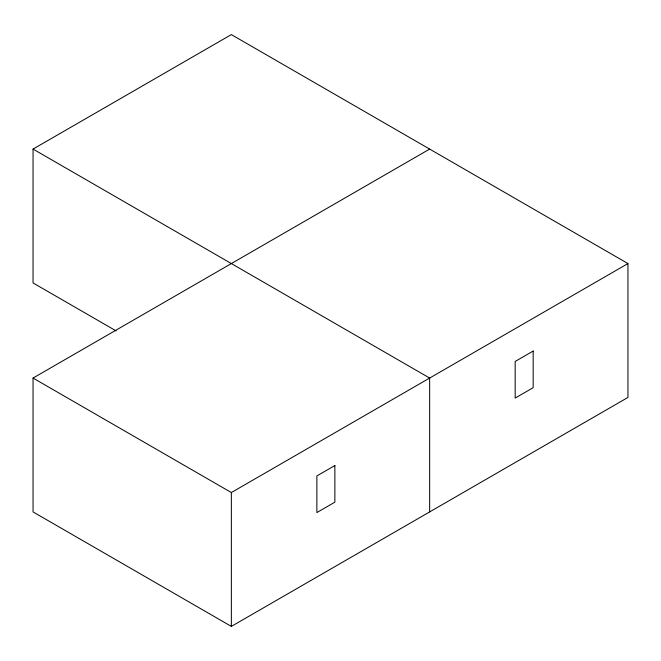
<?xml version="1.0" encoding="UTF-8"?>
<svg xmlns="http://www.w3.org/2000/svg" width="661" height="661" viewBox="0 0 661 661"><rect width="100%" height="100%" fill="white"/><g stroke="black" fill="none" stroke-linecap="round" stroke-linejoin="round"><path stroke-width="0.99" d="M116.121 330.905L33.05 282.941L33.05 149.08L231.35 34.595L627.95 263.565L627.95 397.435L231.35 626.405L33.05 511.92L33.05 378.059L429.65 149.08M33.05 378.059L231.35 492.544L627.95 263.565M33.05 149.08L429.65 378.059L429.65 511.92M231.35 492.544L231.35 626.405M334.871 465.534L316.875 475.928L316.875 512.564L334.871 502.17L334.871 465.534M533.171 351.049L515.175 361.443L515.175 398.079L533.171 387.685L533.171 351.049"/></g></svg>
